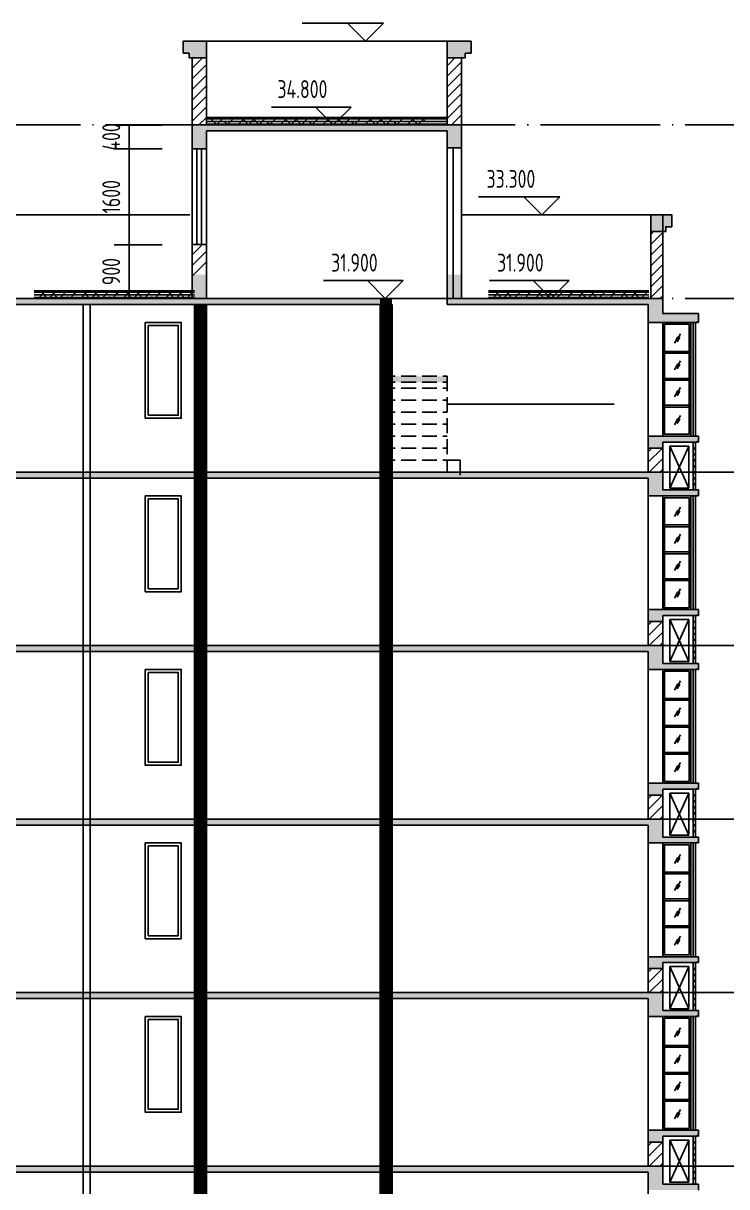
# Model space of a CAD drawing. Extents: x -726032 to 135930, y -151624 to 587044.
# Drawn here: x -367674 to -355927, y 241564 to 261009 of the extents above; entities that cross this region are included whole.
import ezdxf
from ezdxf.enums import TextEntityAlignment as Align

# ---------------------------------------------------------------- set-up
doc = ezdxf.new("R2010")
doc.units = 0
doc.header["$LTSCALE"] = 1000
doc.header["$MEASUREMENT"] = 0
doc.linetypes.add('DASH', pattern=[0.35, 0.25, -0.1])
doc.linetypes.add('DOTE', pattern=[2.42, 2, -0.2, 0.02, -0.2])
doc.layers.get('0').update_dxf_attribs({"linetype": 'CONTINUOUS'})
doc.layers.get('DEFPOINTS').update_dxf_attribs({"color": 1, "linetype": 'CONTINUOUS'})
for name, color, linetype in [('DOTE', 8, 'DOTE'), ('PUB_DIM', 245, 'CONTINUOUS'), ('WALL', 255, 'CONTINUOUS'), ('WINDOW', 155, 'CONTINUOUS'), ('WINDOW_TEXT', 7, 'CONTINUOUS'), ('引线', 213, 'CONTINUOUS'), ('看线', 86, 'CONTINUOUS')]:
    doc.layers.add(name, color=color, linetype=linetype)
doc.styles.add('DIM_FONT', font='isocp.shx', dxfattribs={"width": 0.8})
doc.styles.add('SIMPLEX', font='SIMPLEX.SHX')
doc.dimstyles.new('DIMN', dxfattribs={"dimtxt": 300, "dimasz": 1, "dimexe": 250, "dimexo": 300, "dimgap": 150, "dimtad": 1, "dimdec": 0, "dimzin": 0, "dimdsep": 46, "dimtxsty": 'DIM_FONT', "dimcen": 0.09, "dimclrt": 142, "dimadec": 0, "dimazin": 0, "dimtfac": 1, "dimtdec": 0, "dimtix": 1, "dimtmove": 2, "dimatfit": 3, "dimfxl": 1, "dimtolj": 1, "dimtzin": 0, "dimarcsym": 0})

# ---------------------------------------------------------------- blocks, each defined once
blk = doc.blocks.new('_WBLK')
for p, q in [((-0.5, 0.5), (0.5, 0.5)), ((0.5, 0.167), (-0.5, 0.167)), ((0.5, -0.167), (-0.5, -0.167)), ((-0.5, -0.5), (0.5, -0.5))]:
    blk.add_line(p, q)
at = {"layer": 'WINDOW_TEXT', "style": 'SIMPLEX', "flags": 9}
blk.add_attdef('A', text='', height=1, dxfattribs=at).set_placement((0, 1.5), align=Align.MIDDLE)
blk = doc.blocks.new('*D3998')
at = {"layer": 'DEFPOINTS', "color": 0, "transparency": 16777216}
for p in [(-365057, 259309), (-365905, 258909), (-365057, 258909)]:
    blk.add_point(p, dxfattribs=at)
at = {"layer": 'PUB_DIM', "color": 0, "lineweight": -2, "transparency": 16777216}
for p, q in [((-365357, 259309), (-366155, 259309)), ((-365905, 259310), (-365905, 259311)), ((-365905, 259309), (-365905, 258909)), ((-365357, 258909), (-366155, 258909)), ((-365905, 258908), (-365905, 258907))]:
    blk.add_line(p, q, dxfattribs=at)
at = {"layer": 'PUB_DIM', "color": 0, "transparency": 16777216}
for points in [[(-365905, 259310), (-365904, 259310), (-365905, 259309)], [(-365905, 258908), (-365904, 258908), (-365905, 258909)]]:
    blk.add_solid(points, dxfattribs=at)
at = {"layer": 'PUB_DIM', "color": 142, "transparency": 16777216, "insert": (-366205, 259109), "char_height": 300, "attachment_point": 5, "rotation": 90, "style": 'DIM_FONT'}
blk.add_mtext('\\A1;400', dxfattribs=at)
blk = doc.blocks.new('*D3999')
at = {"layer": 'DEFPOINTS', "color": 0, "transparency": 16777216}
for p in [(-365057, 258909), (-365905, 257309), (-365057, 257309)]:
    blk.add_point(p, dxfattribs=at)
at = {"layer": 'PUB_DIM', "color": 0, "lineweight": -2, "transparency": 16777216}
for p, q in [((-365357, 258909), (-366155, 258909)), ((-365905, 258908), (-365905, 257310)), ((-365357, 257309), (-366155, 257309))]:
    blk.add_line(p, q, dxfattribs=at)
at = {"layer": 'PUB_DIM', "color": 0, "transparency": 16777216}
for points in [[(-365905, 258908), (-365904, 258908), (-365905, 258909)], [(-365905, 257310), (-365904, 257310), (-365905, 257309)]]:
    blk.add_solid(points, dxfattribs=at)
at = {"layer": 'PUB_DIM', "color": 142, "transparency": 16777216, "insert": (-366205, 258109), "char_height": 300, "attachment_point": 5, "rotation": 90, "style": 'DIM_FONT'}
blk.add_mtext('\\A1;1600', dxfattribs=at)
blk = doc.blocks.new('*D4000')
at = {"layer": 'DEFPOINTS', "color": 0, "transparency": 16777216}
for p in [(-365057, 257309), (-365905, 256409), (-365057, 256409)]:
    blk.add_point(p, dxfattribs=at)
at = {"layer": 'PUB_DIM', "color": 0, "lineweight": -2, "transparency": 16777216}
for p, q in [((-365357, 257309), (-366155, 257309)), ((-365905, 257308), (-365905, 256410)), ((-365357, 256409), (-366155, 256409))]:
    blk.add_line(p, q, dxfattribs=at)
at = {"layer": 'PUB_DIM', "color": 0, "transparency": 16777216}
for points in [[(-365905, 257308), (-365904, 257308), (-365905, 257309)], [(-365905, 256410), (-365904, 256410), (-365905, 256409)]]:
    blk.add_solid(points, dxfattribs=at)
at = {"layer": 'PUB_DIM', "color": 142, "transparency": 16777216, "insert": (-366205, 256859), "char_height": 300, "attachment_point": 5, "rotation": 90, "style": 'DIM_FONT'}
blk.add_mtext('\\A1;900', dxfattribs=at)

msp = doc.modelspace()

# ---------------------------------------------------------------- hatches: boundary and pattern name
for points in [[(-364616.1, 260429.2), (-364616.1, 260708.7), (-364616.6, 260709.2), (-365006.1, 260709.2), (-365006.1, 260509.2), (-364906.1, 260509.2), (-364906.1, 260429.2)], [(-360595.6, 260709.2), (-360596.1, 260708.7), (-360596.1, 260429.2), (-360296.9, 260429.2), (-360296.9, 260509.2), (-360196.9, 260509.2), (-360196.9, 260708.7), (-360197.4, 260709.2)], [(-364856.1, 259309.2), (-364856.1, 258909.2), (-364616.1, 258909.2), (-364616.1, 259209.2), (-360596.1, 259209.2), (-360596.1, 258925.6), (-360356.1, 258925.6), (-360356.1, 259309.2)], [(-357236.1, 254109.1), (-357236.1, 253909.1), (-356996.1, 253909.1), (-356996.1, 254009.1), (-356426.1, 254009.1), (-356426.1, 254019.1), (-356416.1, 254019.1), (-356416.1, 254009.1), (-356396.1, 254009.1), (-356396.1, 254109.1)], [(-357236.1, 251209.1), (-357236.1, 251009.1), (-356996.1, 251009.1), (-356996.1, 251109.1), (-356426.1, 251109.1), (-356426.1, 251119.1), (-356416.1, 251119.1), (-356416.1, 251109.1), (-356396.1, 251109.1), (-356396.1, 251209.1)], [(-357236.1, 248309.1), (-357236.1, 248109.1), (-356996.1, 248109.1), (-356996.1, 248209.1), (-356426.1, 248209.1), (-356426.1, 248219.1), (-356416.1, 248219.1), (-356416.1, 248209.1), (-356396.1, 248209.1), (-356396.1, 248309.1)], [(-357236.1, 245409.1), (-357236.1, 245209.1), (-356996.1, 245209.1), (-356996.1, 245309.1), (-356426.1, 245309.1), (-356426.1, 245319.1), (-356416.1, 245319.1), (-356416.1, 245309.1), (-356396.1, 245309.1), (-356396.1, 245409.1)], [(-357236.1, 242509.1), (-357236.1, 242309.1), (-356996.1, 242309.1), (-356996.1, 242409.1), (-356426.1, 242409.1), (-356426.1, 242419.1), (-356416.1, 242419.1), (-356416.1, 242409.1), (-356396.1, 242409.1), (-356396.1, 242509.1)]]:
    msp.add_hatch(color=256).paths.add_polyline_path(points)
h = msp.add_hatch()
h.set_pattern_fill('ANSI38', color=136, scale=1000, style=0)
h.set_pattern_definition([(45, (-697401.78, 236599.96), (-88.388348, 88.388348), []), (135, (-697401.78, 236599.96), (-265.165043, 88.388348), [312.5, -187.5])])
h.paths.add_polyline_path([(-364539.6, 259412.4), (-364539.6, 259369.5), (-360959.6, 259369.5), (-360959.6, 259412.4)])
h.paths.add_polyline_path([(-364539.6, 259369.5), (-364539.6, 259324.9), (-360959.6, 259324.9), (-360959.6, 259369.5)])
h = msp.add_hatch(color=136)
h.paths.add_polyline_path([(-364616.1, 256809.2), (-364716.1, 256809.2), (-364716.1, 256409.2), (-364616.1, 256409.2)])
h.paths.add_polyline_path([(-364716.1, 256809.2), (-364856.1, 256809.2), (-364856.1, 256409.2), (-364716.1, 256409.2)])
h = msp.add_hatch(color=136)
h.paths.add_polyline_path([(-360357, 256809.2), (-360457, 256809.2), (-360457, 256409.2), (-360357, 256409.2)])
h.paths.add_polyline_path([(-360457, 256809.2), (-360597, 256809.2), (-360597, 256409.2), (-360457, 256409.2)])
h = msp.add_hatch()
h.set_pattern_fill('ANSI38', color=136, scale=1000, style=0)
h.set_pattern_definition([(45, (-697476.71, 236599.96), (-88.388348, 88.388348), []), (135, (-697476.71, 236599.96), (-265.165043, 88.388348), [312.5, -187.5])])
h.paths.add_polyline_path([(-364814.5, 256513), (-367494.5, 256513), (-367494.5, 256470.2), (-364814.5, 256470.2)])
h.paths.add_polyline_path([(-364814.5, 256470.2), (-367494.5, 256470.2), (-367494.5, 256425.6), (-364814.5, 256425.6)])
h = msp.add_hatch()
h.set_pattern_fill('ANSI38', color=136, scale=1000, style=0)
h.set_pattern_definition([(45, (-689887.65, 236599.96), (-88.388348, 88.388348), []), (135, (-689887.65, 236599.96), (-265.165043, 88.388348), [312.5, -187.5])])
h.paths.add_polyline_path([(-357225.5, 256513), (-359905.5, 256513), (-359905.5, 256470.2), (-357225.5, 256470.2)])
h.paths.add_polyline_path([(-357225.5, 256470.2), (-359905.5, 256470.2), (-359905.5, 256425.6), (-357225.5, 256425.6)])
h = msp.add_hatch(color=256)
h.paths.add_polyline_path([(-370836.1, 256409.2), (-370836.1, 256159.2), (-371436.1, 256159.2), (-371436.1, 256009.2), (-371416.1, 256009.2), (-371416.1, 256019.2), (-371406.1, 256019.2), (-371406.1, 256009.2), (-370596.1, 256009.2), (-370596.1, 256309.2), (-361616.1, 256309.2), (-361616.1, 256409.2)])
h.paths.add_polyline_path([(-358716.1, 256309.2), (-358716.1, 256409.2), (-360595.6, 256409.2), (-360595.6, 256309.2)])
h.paths.add_polyline_path([(-357236.1, 256309.2), (-357236.1, 256009.1), (-357116.1, 256009.1), (-357116.1, 256409.2), (-358716.1, 256409.2), (-358716.1, 256309.2)])
h.paths.add_polyline_path([(-356996.1, 256159.1), (-356996.1, 256408.7), (-356996.6, 256409.2), (-357116.1, 256409.2), (-357116.1, 256009.1), (-356426.1, 256009.1), (-356426.1, 256019.1), (-356416.1, 256019.1), (-356416.1, 256009.1), (-356396.1, 256009.1), (-356396.1, 256159.1)])
h = msp.add_hatch()
h.set_pattern_fill('ANSI31', color=136, scale=1000, style=0)
h.set_pattern_definition([(45, (-697518.32, 262699.79), (-88.388348, 88.388348), [])])
h.paths.add_polyline_path([(-356996.1, 253909.1), (-357116.1, 253909.1), (-357116.1, 253509.1), (-356996.1, 253509.1)])
h.paths.add_polyline_path([(-357116.1, 253909.1), (-357236.1, 253909.1), (-357236.1, 253509.1), (-357116.1, 253509.1)])
h = msp.add_hatch(color=256)
h.paths.add_polyline_path([(-357116.1, 253509.2), (-370836.1, 253509.2), (-370836.1, 253209.2), (-371436.1, 253209.2), (-371436.1, 253109.2), (-371416.1, 253109.2), (-371416.1, 253119.2), (-371406.1, 253119.2), (-371406.1, 253109.2), (-370596.1, 253109.2), (-370596.1, 253409.2), (-357236.1, 253409.2), (-357236.1, 253109.1), (-357116.1, 253109.1)])
h.paths.add_polyline_path([(-356396.1, 253209.1), (-356996.1, 253209.1), (-356996.1, 253509.2), (-357116.1, 253509.2), (-357116.1, 253109.1), (-356426.1, 253109.1), (-356426.1, 253119.1), (-356416.1, 253119.1), (-356416.1, 253109.1), (-356396.1, 253109.1)])
h = msp.add_hatch()
h.set_pattern_fill('ANSI31', color=136, scale=1000, style=0)
h.set_pattern_definition([(45, (-697518.32, 259799.79), (-88.388348, 88.388348), [])])
h.paths.add_polyline_path([(-356996.1, 251009.1), (-357116.1, 251009.1), (-357116.1, 250609.1), (-356996.1, 250609.1)])
h.paths.add_polyline_path([(-357116.1, 251009.1), (-357236.1, 251009.1), (-357236.1, 250609.1), (-357116.1, 250609.1)])
h = msp.add_hatch(color=256)
h.paths.add_polyline_path([(-357116.1, 250609.2), (-370836.1, 250609.2), (-370836.1, 250309.2), (-371436.1, 250309.2), (-371436.1, 250209.2), (-371416.1, 250209.2), (-371416.1, 250219.2), (-371406.1, 250219.2), (-371406.1, 250209.2), (-370596.1, 250209.2), (-370596.1, 250509.2), (-357236.1, 250509.2), (-357236.1, 250209.1), (-357116.1, 250209.1)])
h.paths.add_polyline_path([(-356396.1, 250309.1), (-356996.1, 250309.1), (-356996.1, 250609.2), (-357116.1, 250609.2), (-357116.1, 250209.1), (-356426.1, 250209.1), (-356426.1, 250219.1), (-356416.1, 250219.1), (-356416.1, 250209.1), (-356396.1, 250209.1)])
h = msp.add_hatch()
h.set_pattern_fill('ANSI31', color=136, scale=1000, style=0)
h.set_pattern_definition([(45, (-697518.32, 256899.79), (-88.388348, 88.388348), [])])
h.paths.add_polyline_path([(-356996.1, 248109.1), (-357116.1, 248109.1), (-357116.1, 247709.1), (-356996.1, 247709.1)])
h.paths.add_polyline_path([(-357116.1, 248109.1), (-357236.1, 248109.1), (-357236.1, 247709.1), (-357116.1, 247709.1)])
h = msp.add_hatch(color=256)
h.paths.add_polyline_path([(-357116.1, 247709.2), (-370836.1, 247709.2), (-370836.1, 247409.2), (-371436.1, 247409.2), (-371436.1, 247309.2), (-371416.1, 247309.2), (-371416.1, 247319.2), (-371406.1, 247319.2), (-371406.1, 247309.2), (-370596.1, 247309.2), (-370596.1, 247609.2), (-357236.1, 247609.2), (-357236.1, 247309.1), (-357116.1, 247309.1)])
h.paths.add_polyline_path([(-356396.1, 247409.1), (-356996.1, 247409.1), (-356996.1, 247709.2), (-357116.1, 247709.2), (-357116.1, 247309.1), (-356426.1, 247309.1), (-356426.1, 247319.1), (-356416.1, 247319.1), (-356416.1, 247309.1), (-356396.1, 247309.1)])
h = msp.add_hatch()
h.set_pattern_fill('ANSI31', color=136, scale=1000, style=0)
h.set_pattern_definition([(45, (-697518.32, 253999.79), (-88.388348, 88.388348), [])])
h.paths.add_polyline_path([(-356996.1, 245209.1), (-357116.1, 245209.1), (-357116.1, 244809.1), (-356996.1, 244809.1)])
h.paths.add_polyline_path([(-357116.1, 245209.1), (-357236.1, 245209.1), (-357236.1, 244809.1), (-357116.1, 244809.1)])
h = msp.add_hatch(color=256)
h.paths.add_polyline_path([(-357116.1, 244809.2), (-370836.1, 244809.2), (-370836.1, 244509.2), (-371436.1, 244509.2), (-371436.1, 244409.2), (-371416.1, 244409.2), (-371416.1, 244419.2), (-371406.1, 244419.2), (-371406.1, 244409.2), (-370596.1, 244409.2), (-370596.1, 244709.2), (-357236.1, 244709.2), (-357236.1, 244409.1), (-357116.1, 244409.1)])
h.paths.add_polyline_path([(-356396.1, 244509.1), (-356996.1, 244509.1), (-356996.1, 244809.2), (-357116.1, 244809.2), (-357116.1, 244409.1), (-356426.1, 244409.1), (-356426.1, 244419.1), (-356416.1, 244419.1), (-356416.1, 244409.1), (-356396.1, 244409.1)])
h = msp.add_hatch()
h.set_pattern_fill('ANSI31', color=136, scale=1000, style=0)
h.set_pattern_definition([(45, (-697518.32, 251099.79), (-88.388348, 88.388348), [])])
h.paths.add_polyline_path([(-356996.1, 242309.1), (-357116.1, 242309.1), (-357116.1, 241909.1), (-356996.1, 241909.1)])
h.paths.add_polyline_path([(-357116.1, 242309.1), (-357236.1, 242309.1), (-357236.1, 241909.1), (-357116.1, 241909.1)])
h = msp.add_hatch(color=256)
h.paths.add_polyline_path([(-357116.1, 241909.2), (-370836.1, 241909.2), (-370836.1, 241609.2), (-371436.1, 241609.2), (-371436.1, 241509.2), (-371416.1, 241509.2), (-371416.1, 241519.2), (-371406.1, 241519.2), (-371406.1, 241509.2), (-370596.1, 241509.2), (-370596.1, 241809.2), (-357236.1, 241809.2), (-357236.1, 241509.1), (-357116.1, 241509.1)])
h.paths.add_polyline_path([(-356396.1, 241609.1), (-356996.1, 241609.1), (-356996.1, 241909.2), (-357116.1, 241909.2), (-357116.1, 241509.1), (-356426.1, 241509.1), (-356426.1, 241519.1), (-356416.1, 241519.1), (-356416.1, 241509.1), (-356396.1, 241509.1)])
at = {"layer": 'WALL'}
msp.add_hatch(color=256, dxfattribs=at).paths.add_polyline_path([(-357196.1, 257809.1), (-356846.1, 257809.1), (-356846.1, 257609.1), (-356946.1, 257609.1), (-356946.1, 257529.1), (-357196.1, 257529.1)])
at = {"layer": '看线', "linetype": 'DASH'}
msp.add_hatch(color=256, dxfattribs=at).paths.add_polyline_path([(-360595.6, 255009.2), (-360595.6, 255109.2), (-361516.1, 255109.2), (-361516.1, 255009.2)])

# ---------------------------------------------------------------- linework, layer by layer
at = {"color": 0}
for p, q in [((-360596.1, 260709.2), (-364656.1, 260709.2)), ((-364616.1, 260708.7), (-364616.1, 259309.2)), ((-364616.1, 259209.2), (-364616.1, 258909.2)), ((-370636.1, 257809.2), (-364890.7, 257809.2)), ((-360356.1, 257809.2), (-357174.8, 257809.2)), ((-364616.1, 257309.2), (-364616.1, 256409.2))]:
    msp.add_line(p, q, dxfattribs=at)
for p, q in [((-364616.6, 260709.2), (-364616.1, 260708.7)), ((-360197.4, 260709.2), (-360196.9, 260708.7)), ((-364856.1, 259309.2), (-360356.1, 259309.2)), ((-364616.1, 259209.2), (-360596.6, 259209.2)), ((-360596.6, 259209.2), (-360596.1, 259208.7)), ((-364856.1, 258909.2), (-364616.1, 258909.2)), ((-360596.1, 258925.6), (-360356.1, 258925.6)), ((-370836.1, 256409.2), (-361616.1, 256409.2)), ((-364816.1, 256309.2), (-364816.1, 253151.5)), ((-360596.1, 256409.2), (-356996.6, 256409.2)), ((-360596.1, 256309.7), (-360595.6, 256309.2)), ((-357236.6, 256309.2), (-357236.1, 256308.7)), ((-357236.1, 256308.7), (-357236.1, 253509.7)), ((-357196.6, 256409.2), (-357196.1, 256409.7)), ((-356996.6, 256409.2), (-356996.1, 256408.7)), ((-356996.1, 256408.7), (-356996.1, 256159.1)), ((-356396.1, 256159.1), (-356996.1, 256159.1)), ((-356396.1, 256009.1), (-356396.1, 256159.1)), ((-365036.1, 254409.2), (-365036.1, 256009.2)), ((-357236.1, 256009.1), (-356426.1, 256009.1)), ((-356996.1, 254109.1), (-356996.1, 256009.1)), ((-356416.1, 256019.1), (-356426.1, 256019.1)), ((-356426.1, 256019.1), (-356426.1, 256009.1)), ((-356416.1, 256019.1), (-356416.1, 256009.1)), ((-356416.1, 256009.1), (-356396.1, 256009.1)), ((-357236.1, 254109.1), (-356396.1, 254109.1)), ((-356426.1, 254009.1), (-356996.1, 254009.1)), ((-356996.1, 254009.1), (-356996.1, 253909.1)), ((-356416.1, 254019.1), (-356426.1, 254019.1)), ((-356426.1, 254019.1), (-356426.1, 254009.1)), ((-356416.1, 254019.1), (-356416.1, 254009.1)), ((-356396.1, 254009.1), (-356416.1, 254009.1)), ((-356396.1, 254109.1), (-356396.1, 254009.1)), ((-356996.1, 253909.1), (-357236.1, 253909.1)), ((-370596.1, 253409.2), (-357236.6, 253409.2)), ((-357236.6, 253509.2), (-357236.1, 253509.7)), ((-357236.6, 253409.2), (-357236.1, 253408.7)), ((-357236.1, 253408.7), (-357236.1, 250609.7)), ((-356996.1, 253509.1), (-356996.1, 253209.1)), ((-356396.1, 253209.1), (-356996.1, 253209.1)), ((-356396.1, 253109.1), (-356396.1, 253209.1)), ((-357236.1, 253109.1), (-356426.1, 253109.1)), ((-356996.1, 251209.1), (-356996.1, 253109.1)), ((-356416.1, 253119.1), (-356426.1, 253119.1)), ((-356426.1, 253119.1), (-356426.1, 253109.1)), ((-356416.1, 253119.1), (-356416.1, 253109.1)), ((-356416.1, 253109.1), (-356396.1, 253109.1)), ((-357236.1, 251209.1), (-356396.1, 251209.1)), ((-356426.1, 251109.1), (-356996.1, 251109.1)), ((-356996.1, 251109.1), (-356996.1, 251009.1)), ((-356416.1, 251119.1), (-356426.1, 251119.1)), ((-356426.1, 251119.1), (-356426.1, 251109.1)), ((-356416.1, 251119.1), (-356416.1, 251109.1)), ((-356396.1, 251109.1), (-356416.1, 251109.1)), ((-356396.1, 251209.1), (-356396.1, 251109.1)), ((-356996.1, 251009.1), (-357236.1, 251009.1)), ((-357236.6, 250509.2), (-370596.1, 250509.2)), ((-357236.6, 250609.2), (-357236.1, 250609.7)), ((-357236.6, 250509.2), (-357236.1, 250508.7)), ((-357236.1, 250508.7), (-357236.1, 248109.1)), ((-356996.1, 250609.1), (-356996.1, 250309.1)), ((-356396.1, 250309.1), (-356996.1, 250309.1)), ((-356396.1, 250209.1), (-356396.1, 250309.1)), ((-357236.1, 250209.1), (-356426.1, 250209.1)), ((-356996.1, 248309.1), (-356996.1, 250209.1)), ((-356416.1, 250219.1), (-356426.1, 250219.1)), ((-356426.1, 250219.1), (-356426.1, 250209.1)), ((-356416.1, 250219.1), (-356416.1, 250209.1)), ((-356416.1, 250209.1), (-356396.1, 250209.1)), ((-357236.1, 248309.1), (-356396.1, 248309.1)), ((-356426.1, 248209.1), (-356996.1, 248209.1)), ((-356996.1, 248209.1), (-356996.1, 248109.1)), ((-356416.1, 248219.1), (-356426.1, 248219.1)), ((-356426.1, 248219.1), (-356426.1, 248209.1)), ((-356416.1, 248219.1), (-356416.1, 248209.1)), ((-356396.1, 248209.1), (-356416.1, 248209.1)), ((-356396.1, 248309.1), (-356396.1, 248209.1)), ((-356996.1, 248109.1), (-357236.1, 248109.1)), ((-357236.6, 247609.2), (-370596.1, 247609.2)), ((-357236.6, 247609.2), (-357236.1, 247608.7)), ((-357236.1, 247608.7), (-357236.1, 244809.7)), ((-356996.1, 247709.1), (-356996.1, 247409.1)), ((-356396.1, 247409.1), (-356996.1, 247409.1)), ((-356396.1, 247309.1), (-356396.1, 247409.1)), ((-357236.1, 247309.1), (-356426.1, 247309.1)), ((-356996.1, 245409.1), (-356996.1, 247309.1)), ((-356416.1, 247319.1), (-356426.1, 247319.1)), ((-356426.1, 247319.1), (-356426.1, 247309.1)), ((-356416.1, 247319.1), (-356416.1, 247309.1)), ((-356416.1, 247309.1), (-356396.1, 247309.1)), ((-357236.1, 245409.1), (-356396.1, 245409.1)), ((-356396.1, 245409.1), (-356396.1, 245309.1)), ((-356996.1, 245209.1), (-357236.1, 245209.1)), ((-356426.1, 245309.1), (-356996.1, 245309.1)), ((-356996.1, 245309.1), (-356996.1, 245209.1)), ((-356416.1, 245319.1), (-356426.1, 245319.1)), ((-356426.1, 245319.1), (-356426.1, 245309.1)), ((-356416.1, 245319.1), (-356416.1, 245309.1)), ((-356396.1, 245309.1), (-356416.1, 245309.1)), ((-357236.6, 244709.2), (-370596.1, 244709.2)), ((-357236.6, 244809.2), (-357236.1, 244809.7)), ((-357236.6, 244709.2), (-357236.1, 244708.7)), ((-357236.1, 244708.7), (-357236.1, 241909.7)), ((-356996.1, 244809.1), (-356996.1, 244509.1)), ((-356396.1, 244509.1), (-356996.1, 244509.1)), ((-356396.1, 244409.1), (-356396.1, 244509.1)), ((-357236.1, 244409.1), (-356426.1, 244409.1)), ((-356996.1, 242509.1), (-356996.1, 244409.1)), ((-356416.1, 244419.1), (-356426.1, 244419.1)), ((-356426.1, 244419.1), (-356426.1, 244409.1)), ((-356416.1, 244419.1), (-356416.1, 244409.1)), ((-356416.1, 244409.1), (-356396.1, 244409.1)), ((-357236.1, 242509.1), (-356396.1, 242509.1)), ((-356396.1, 242509.1), (-356396.1, 242409.1)), ((-356996.1, 242309.1), (-357236.1, 242309.1)), ((-356426.1, 242409.1), (-356996.1, 242409.1)), ((-356996.1, 242409.1), (-356996.1, 242309.1)), ((-356416.1, 242419.1), (-356426.1, 242419.1)), ((-356426.1, 242419.1), (-356426.1, 242409.1)), ((-356416.1, 242419.1), (-356416.1, 242409.1)), ((-356396.1, 242409.1), (-356416.1, 242409.1)), ((-357236.6, 241909.2), (-357236.1, 241909.7)), ((-356996.1, 241909.1), (-356996.1, 241609.1)), ((-357236.6, 241809.2), (-357236.1, 241808.7)), ((-357236.1, 241808.7), (-357236.1, 239409.1)), ((-356396.1, 241609.1), (-356996.1, 241609.1)), ((-356396.1, 241509.1), (-356396.1, 241609.1))]:
    msp.add_line(p, q)
at = {"color": 136}
for p, q in [((-364856.1, 260256.5), (-364683.4, 260429.2)), ((-360596.1, 260300.5), (-360467.4, 260429.2)), ((-364856.1, 260079.7), (-364616.1, 260319.7)), ((-360596.1, 260123.7), (-360356.1, 260363.7)), ((-360596.1, 259946.9), (-360356.1, 260186.9)), ((-364856.1, 259902.9), (-364616.1, 260142.9)), ((-360596.1, 259770.1), (-360356.1, 260010.1)), ((-364856.1, 259726.2), (-364616.1, 259966.2)), ((-364856.1, 259549.4), (-364616.1, 259789.4)), ((-360596.1, 259593.4), (-360356.1, 259833.4)), ((-364856.1, 259372.6), (-364616.1, 259612.6)), ((-360596.1, 259416.6), (-360356.1, 259656.6)), ((-364742.7, 259309.2), (-364616.1, 259435.8)), ((-360510.4, 259325.6), (-360356.1, 259479.8)), ((-357196.1, 257486.7), (-357153.5, 257529.2)), ((-357196.1, 257309.9), (-356996.1, 257509.9)), ((-364856.1, 257136.5), (-364683.4, 257309.2)), ((-357196.1, 257133.1), (-356996.1, 257333.1)), ((-364856.1, 256959.7), (-364616.1, 257199.7)), ((-357196.1, 256956.3), (-356996.1, 257156.3)), ((-364856.1, 256782.9), (-364616.1, 257022.9)), ((-357196.1, 256779.5), (-356996.1, 256979.5)), ((-357196.1, 256602.8), (-356996.1, 256802.8)), ((-357196.1, 256426), (-356996.1, 256626)), ((-361516.1, 256309.2), (-370596.1, 256309.2)), ((-357236.6, 256309.2), (-360595.6, 256309.2)), ((-357036.1, 256409.2), (-356996.1, 256449.2)), ((-356489.4, 254009.1), (-356489.4, 253209.1)), ((-356446.1, 254009.1), (-356446.1, 253209.1)), ((-356879.4, 253240.1), (-356559.4, 253943.9)), ((-356879.4, 253943.9), (-356559.4, 253240.1)), ((-356559.4, 253943.9), (-356879.4, 253943.9)), ((-356879.4, 253943.9), (-356879.4, 253240.1)), ((-356559.4, 253943.9), (-356559.4, 253240.1)), ((-356446.1, 253893.9), (-356489.4, 253923.9)), ((-356446.1, 253883.9), (-356489.4, 253913.9)), ((-356446.1, 253793.9), (-356489.4, 253823.9)), ((-356446.1, 253783.9), (-356489.4, 253813.9)), ((-356446.1, 253693.9), (-356489.4, 253723.9)), ((-356446.1, 253683.9), (-356489.4, 253713.9)), ((-356446.1, 253593.9), (-356489.4, 253623.9)), ((-356446.1, 253583.9), (-356489.4, 253613.9)), ((-370836.1, 253509.2), (-356396.1, 253509.2)), ((-356446.1, 253493.9), (-356489.4, 253523.9)), ((-356446.1, 253483.9), (-356489.4, 253513.9)), ((-356446.1, 253393.9), (-356489.4, 253423.9)), ((-356446.1, 253383.9), (-356489.4, 253413.9)), ((-356559.4, 253240.1), (-356879.4, 253240.1)), ((-356446.1, 253293.9), (-356489.4, 253323.9)), ((-356446.1, 253283.9), (-356489.4, 253313.9)), ((-356879.4, 250340.1), (-356559.4, 251043.9)), ((-356879.4, 251043.9), (-356559.4, 250340.1)), ((-356559.4, 251043.9), (-356879.4, 251043.9)), ((-356879.4, 251043.9), (-356879.4, 250340.1)), ((-356559.4, 251043.9), (-356559.4, 250340.1)), ((-356489.4, 251109.1), (-356489.4, 250309.1)), ((-356446.1, 251109.1), (-356446.1, 250309.1)), ((-356446.1, 250993.9), (-356489.4, 251023.9)), ((-356446.1, 250983.9), (-356489.4, 251013.9)), ((-356446.1, 250893.9), (-356489.4, 250923.9)), ((-356446.1, 250883.9), (-356489.4, 250913.9)), ((-356446.1, 250793.9), (-356489.4, 250823.9)), ((-356446.1, 250783.9), (-356489.4, 250813.9)), ((-356446.1, 250693.9), (-356489.4, 250723.9)), ((-356446.1, 250683.9), (-356489.4, 250713.9)), ((-370836.1, 250609.2), (-356396.1, 250609.2)), ((-356446.1, 250593.9), (-356489.4, 250623.9)), ((-356446.1, 250583.9), (-356489.4, 250613.9)), ((-356446.1, 250493.9), (-356489.4, 250523.9)), ((-356446.1, 250483.9), (-356489.4, 250513.9)), ((-356559.4, 250340.1), (-356879.4, 250340.1)), ((-356446.1, 250393.9), (-356489.4, 250423.9)), ((-356446.1, 250383.9), (-356489.4, 250413.9)), ((-356879.4, 247440.1), (-356559.4, 248143.9)), ((-356879.4, 248143.9), (-356559.4, 247440.1)), ((-356559.4, 248143.9), (-356879.4, 248143.9)), ((-356879.4, 248143.9), (-356879.4, 247440.1)), ((-356559.4, 248143.9), (-356559.4, 247440.1)), ((-356489.4, 248209.1), (-356489.4, 247409.1)), ((-356446.1, 248093.9), (-356489.4, 248123.9)), ((-356446.1, 248209.1), (-356446.1, 247409.1)), ((-356446.1, 248083.9), (-356489.4, 248113.9)), ((-356446.1, 247993.9), (-356489.4, 248023.9)), ((-356446.1, 247983.9), (-356489.4, 248013.9)), ((-356446.1, 247893.9), (-356489.4, 247923.9)), ((-356446.1, 247883.9), (-356489.4, 247913.9)), ((-356446.1, 247793.9), (-356489.4, 247823.9)), ((-356446.1, 247783.9), (-356489.4, 247813.9)), ((-370836.1, 247709.2), (-356396.1, 247709.2)), ((-356446.1, 247693.9), (-356489.4, 247723.9)), ((-356446.1, 247683.9), (-356489.4, 247713.9)), ((-356446.1, 247593.9), (-356489.4, 247623.9)), ((-356446.1, 247583.9), (-356489.4, 247613.9)), ((-356559.4, 247440.1), (-356879.4, 247440.1)), ((-356446.1, 247493.9), (-356489.4, 247523.9)), ((-356446.1, 247483.9), (-356489.4, 247513.9)), ((-356879.4, 244540.1), (-356559.4, 245243.9)), ((-356879.4, 245243.9), (-356559.4, 244540.1)), ((-356559.4, 245243.9), (-356879.4, 245243.9)), ((-356879.4, 245243.9), (-356879.4, 244540.1)), ((-356559.4, 245243.9), (-356559.4, 244540.1)), ((-356489.4, 245309.1), (-356489.4, 244509.1)), ((-356446.1, 245193.9), (-356489.4, 245223.9)), ((-356446.1, 245183.9), (-356489.4, 245213.9)), ((-356446.1, 245309.1), (-356446.1, 244509.1)), ((-356446.1, 245093.9), (-356489.4, 245123.9)), ((-356446.1, 245083.9), (-356489.4, 245113.9)), ((-356446.1, 244993.9), (-356489.4, 245023.9)), ((-356446.1, 244983.9), (-356489.4, 245013.9)), ((-356446.1, 244893.9), (-356489.4, 244923.9)), ((-356446.1, 244883.9), (-356489.4, 244913.9)), ((-356446.1, 244793.9), (-356489.4, 244823.9)), ((-356446.1, 244783.9), (-356489.4, 244813.9)), ((-370836.1, 244809.2), (-356396.1, 244809.2)), ((-356446.1, 244693.9), (-356489.4, 244723.9)), ((-356446.1, 244683.9), (-356489.4, 244713.9)), ((-356446.1, 244593.9), (-356489.4, 244623.9)), ((-356559.4, 244540.1), (-356879.4, 244540.1)), ((-356446.1, 244583.9), (-356489.4, 244613.9)), ((-356879.4, 241640.1), (-356559.4, 242343.9)), ((-356879.4, 242343.9), (-356559.4, 241640.1)), ((-356559.4, 242343.9), (-356879.4, 242343.9)), ((-356879.4, 242343.9), (-356879.4, 241640.1)), ((-356559.4, 242343.9), (-356559.4, 241640.1)), ((-356489.4, 242409.1), (-356489.4, 241609.1)), ((-356446.1, 242293.9), (-356489.4, 242323.9)), ((-356446.1, 242283.9), (-356489.4, 242313.9)), ((-356446.1, 242409.1), (-356446.1, 241609.1)), ((-356446.1, 242193.9), (-356489.4, 242223.9)), ((-356446.1, 242183.9), (-356489.4, 242213.9)), ((-356446.1, 242093.9), (-356489.4, 242123.9)), ((-356446.1, 242083.9), (-356489.4, 242113.9)), ((-370836.1, 241909.2), (-356396.1, 241909.2)), ((-356446.1, 241993.9), (-356489.4, 242023.9)), ((-356446.1, 241983.9), (-356489.4, 242013.9)), ((-356446.1, 241893.9), (-356489.4, 241923.9)), ((-356446.1, 241883.9), (-356489.4, 241913.9)), ((-357236.6, 241809.2), (-370596.1, 241809.2)), ((-356446.1, 241793.9), (-356489.4, 241823.9)), ((-356446.1, 241783.9), (-356489.4, 241813.9)), ((-356446.1, 241693.9), (-356489.4, 241723.9)), ((-356446.1, 241683.9), (-356489.4, 241713.9)), ((-356559.4, 241640.1), (-356879.4, 241640.1))]:
    msp.add_line(p, q, dxfattribs=at)
at = {"color": 26}
for p, q in [((-364616.1, 259436.6), (-360596.1, 259436.6)), ((-364616.1, 259412.4), (-360596.1, 259412.4)), ((-364616.1, 259369.5), (-360596.1, 259369.5)), ((-364616.1, 259324.9), (-360596.1, 259324.9)), ((-367494.5, 256537.3), (-364814.5, 256537.3)), ((-367494.5, 256513), (-364814.5, 256513)), ((-359905.5, 256537.3), (-357225.5, 256537.3)), ((-359905.5, 256513), (-357225.5, 256513)), ((-367494.5, 256470.2), (-364814.5, 256470.2)), ((-367494.5, 256425.6), (-364814.5, 256425.6)), ((-359905.5, 256470.2), (-357225.5, 256470.2)), ((-359905.5, 256425.6), (-357225.5, 256425.6))]:
    msp.add_line(p, q, dxfattribs=at)
at = {"color": 2}
for p, q in [((-356526.1, 254109.1), (-356526.1, 256009.1)), ((-356486.1, 254109.1), (-356486.1, 256009.1)), ((-356446.1, 254109.1), (-356446.1, 256009.1)), ((-356526.1, 251209.1), (-356526.1, 253109.1)), ((-356486.1, 251209.1), (-356486.1, 253109.1)), ((-356446.1, 251209.1), (-356446.1, 253109.1)), ((-356526.1, 248309.1), (-356526.1, 250209.1)), ((-356486.1, 248309.1), (-356486.1, 250209.1)), ((-356446.1, 248309.1), (-356446.1, 250209.1)), ((-356526.1, 245409.1), (-356526.1, 247309.1)), ((-356486.1, 245409.1), (-356486.1, 247309.1)), ((-356446.1, 245409.1), (-356446.1, 247309.1)), ((-356526.1, 242509.1), (-356526.1, 244409.1)), ((-356486.1, 242509.1), (-356486.1, 244409.1)), ((-356446.1, 242509.1), (-356446.1, 244409.1))]:
    msp.add_line(p, q, dxfattribs=at)
at = {"color": 146}
for p, q in [((-356743.4, 255769.3), (-356801.2, 255665.4)), ((-356701, 255819.4), (-356758.8, 255715.5)), ((-356711.8, 255762.1), (-356754.9, 255684.7)), ((-356556.1, 255524.1), (-356966.1, 255524.1)), ((-356556.1, 255494.1), (-356966.1, 255494.1)), ((-356743.4, 255319.3), (-356801.2, 255215.4)), ((-356701, 255369.4), (-356758.8, 255265.5)), ((-356711.8, 255312.1), (-356754.9, 255234.7)), ((-356556.1, 255074.1), (-356966.1, 255074.1)), ((-356556.1, 255044.1), (-356966.1, 255044.1)), ((-356743.4, 254869.3), (-356801.2, 254765.4)), ((-356701, 254919.4), (-356758.8, 254815.5)), ((-356711.8, 254862.1), (-356754.9, 254784.7)), ((-356556.1, 254624.1), (-356966.1, 254624.1)), ((-356556.1, 254594.1), (-356966.1, 254594.1)), ((-356743.4, 254404.3), (-356801.2, 254300.4)), ((-356701, 254454.4), (-356758.8, 254350.5)), ((-356711.8, 254397.1), (-356754.9, 254319.7)), ((-356743.4, 252869.3), (-356801.2, 252765.4)), ((-356701, 252919.4), (-356758.8, 252815.5)), ((-356711.8, 252862.1), (-356754.9, 252784.7)), ((-356556.1, 252624.1), (-356966.1, 252624.1)), ((-356556.1, 252594.1), (-356966.1, 252594.1)), ((-356743.4, 252419.3), (-356801.2, 252315.4)), ((-356701, 252469.4), (-356758.8, 252365.5)), ((-356711.8, 252412.1), (-356754.9, 252334.7)), ((-356556.1, 252174.1), (-356966.1, 252174.1)), ((-356556.1, 252144.1), (-356966.1, 252144.1)), ((-356701, 252019.4), (-356758.8, 251915.5)), ((-356743.4, 251969.3), (-356801.2, 251865.4)), ((-356711.8, 251962.1), (-356754.9, 251884.7)), ((-356556.1, 251724.1), (-356966.1, 251724.1)), ((-356556.1, 251694.1), (-356966.1, 251694.1)), ((-356743.4, 251504.3), (-356801.2, 251400.4)), ((-356701, 251554.4), (-356758.8, 251450.5)), ((-356711.8, 251497.1), (-356754.9, 251419.7)), ((-356743.4, 249969.3), (-356801.2, 249865.4)), ((-356701, 250019.4), (-356758.8, 249915.5)), ((-356711.8, 249962.1), (-356754.9, 249884.7)), ((-356556.1, 249724.1), (-356966.1, 249724.1)), ((-356556.1, 249694.1), (-356966.1, 249694.1)), ((-356743.4, 249519.3), (-356801.2, 249415.4)), ((-356701, 249569.4), (-356758.8, 249465.5)), ((-356711.8, 249512.1), (-356754.9, 249434.7)), ((-356556.1, 249274.1), (-356966.1, 249274.1)), ((-356556.1, 249244.1), (-356966.1, 249244.1)), ((-356701, 249119.4), (-356758.8, 249015.5)), ((-356743.4, 249069.3), (-356801.2, 248965.4)), ((-356711.8, 249062.1), (-356754.9, 248984.7)), ((-356556.1, 248824.1), (-356966.1, 248824.1)), ((-356556.1, 248794.1), (-356966.1, 248794.1)), ((-356743.4, 248604.3), (-356801.2, 248500.4)), ((-356701, 248654.4), (-356758.8, 248550.5)), ((-356711.8, 248597.1), (-356754.9, 248519.7)), ((-356743.4, 247069.3), (-356801.2, 246965.4)), ((-356701, 247119.4), (-356758.8, 247015.5)), ((-356711.8, 247062.1), (-356754.9, 246984.7)), ((-356556.1, 246824.1), (-356966.1, 246824.1)), ((-356556.1, 246794.1), (-356966.1, 246794.1)), ((-356743.4, 246619.3), (-356801.2, 246515.4)), ((-356701, 246669.4), (-356758.8, 246565.5)), ((-356711.8, 246612.1), (-356754.9, 246534.7)), ((-356556.1, 246374.1), (-356966.1, 246374.1)), ((-356556.1, 246344.1), (-356966.1, 246344.1)), ((-356701, 246219.4), (-356758.8, 246115.5)), ((-356743.4, 246169.3), (-356801.2, 246065.4)), ((-356711.8, 246162.1), (-356754.9, 246084.7)), ((-356556.1, 245924.1), (-356966.1, 245924.1)), ((-356556.1, 245894.1), (-356966.1, 245894.1)), ((-356743.4, 245704.3), (-356801.2, 245600.4)), ((-356701, 245754.4), (-356758.8, 245650.5)), ((-356711.8, 245697.1), (-356754.9, 245619.7)), ((-356743.4, 244169.3), (-356801.2, 244065.4)), ((-356701, 244219.4), (-356758.8, 244115.5)), ((-356711.8, 244162.1), (-356754.9, 244084.7)), ((-356556.1, 243924.1), (-356966.1, 243924.1)), ((-356556.1, 243894.1), (-356966.1, 243894.1)), ((-356743.4, 243719.3), (-356801.2, 243615.4)), ((-356701, 243769.4), (-356758.8, 243665.5)), ((-356711.8, 243712.1), (-356754.9, 243634.7)), ((-356556.1, 243474.1), (-356966.1, 243474.1)), ((-356556.1, 243444.1), (-356966.1, 243444.1)), ((-356743.4, 243269.3), (-356801.2, 243165.4)), ((-356701, 243319.4), (-356758.8, 243215.5)), ((-356711.8, 243262.1), (-356754.9, 243184.7)), ((-356556.1, 243024.1), (-356966.1, 243024.1)), ((-356556.1, 242994.1), (-356966.1, 242994.1)), ((-356743.4, 242804.3), (-356801.2, 242700.4)), ((-356701, 242854.4), (-356758.8, 242750.5)), ((-356711.8, 242797.1), (-356754.9, 242719.7))]:
    msp.add_line(p, q, dxfattribs=at)
at = {"const_width": 200}
for points in [[(-361616.1, 224509.2), (-361616.1, 256409.2)], [(-364716.1, 224509.2), (-364716.1, 256309.2)]]:
    msp.add_lwpolyline(points, dxfattribs=at)
at = {"color": 136}
for points in [[(-356556.1, 255979.1), (-356966.1, 255979.1), (-356966.1, 254139.1), (-356556.1, 254139.1)], [(-356556.1, 253079.1), (-356966.1, 253079.1), (-356966.1, 251239.1), (-356556.1, 251239.1)], [(-356556.1, 250179.1), (-356966.1, 250179.1), (-356966.1, 248339.1), (-356556.1, 248339.1)], [(-356556.1, 247279.1), (-356966.1, 247279.1), (-356966.1, 245439.1), (-356556.1, 245439.1)], [(-356556.1, 244379.1), (-356966.1, 244379.1), (-356966.1, 242539.1), (-356556.1, 242539.1)]]:
    msp.add_lwpolyline(points, close=True, dxfattribs=at)
at = {"layer": 'DOTE'}
for p, q in [((-375979.5, 259309.2), (-354529.8, 259309.2)), ((-375979.5, 256409.2), (-354529.8, 256409.2)), ((-375979.5, 253509.2), (-354529.8, 253509.2)), ((-375979.5, 250609.2), (-354529.8, 250609.2)), ((-375979.5, 247709.2), (-354529.8, 247709.2)), ((-375979.5, 244809.2), (-354529.8, 244809.2)), ((-375979.5, 241909.2), (-354529.8, 241909.2))]:
    msp.add_line(p, q, dxfattribs=at)
at = {"layer": 'PUB_DIM'}
for p, q in [((-363014.5, 261009.2), (-361658.3, 261009.2)), ((-362258.3, 261009.2), (-361958.3, 260709.2)), ((-361958.3, 260709.2), (-361658.3, 261009.2)), ((-363528.8, 259609.2), (-362196.6, 259609.2)), ((-362796.6, 259609.2), (-362496.6, 259309.2)), ((-362496.6, 259309.2), (-362196.6, 259609.2)), ((-360071, 258109.2), (-358714.8, 258109.2)), ((-359314.8, 258109.2), (-359014.8, 257809.2)), ((-359014.8, 257809.2), (-358714.8, 258109.2)), ((-362660.7, 256709.2), (-361328.5, 256709.2)), ((-361928.5, 256709.2), (-361628.5, 256409.2)), ((-361628.5, 256409.2), (-361328.5, 256709.2)), ((-359889.4, 256709.2), (-358557.3, 256709.2)), ((-359157.3, 256709.2), (-358857.3, 256409.2)), ((-358857.3, 256409.2), (-358557.3, 256709.2))]:
    msp.add_line(p, q, dxfattribs=at)
at = {"layer": 'WALL'}
for p, q in [((-365006.1, 260709.2), (-365006.1, 260509.2)), ((-364616.6, 260709.2), (-365006.1, 260709.2)), ((-360595.6, 260709.2), (-360596.1, 260708.7)), ((-360596.1, 259309.2), (-360596.1, 260708.7)), ((-360595.6, 260709.2), (-360196.9, 260709.2)), ((-360196.9, 260708.7), (-360196.9, 260509.2)), ((-365006.1, 260509.2), (-364906.1, 260509.2)), ((-364906.1, 260509.2), (-364906.1, 260429.2)), ((-364906.1, 260429.2), (-364616.1, 260429.2)), ((-364856.1, 258909.2), (-364856.1, 260429.2)), ((-360296.9, 260429.2), (-360596.1, 260429.2)), ((-360546.4, 260429.2), (-360546.9, 260428.7)), ((-360356.1, 256409.2), (-360356.1, 260429.2)), ((-360196.9, 260509.2), (-360296.9, 260509.2)), ((-360296.9, 260509.2), (-360296.9, 260429.2)), ((-364616.1, 258909.2), (-364616.1, 259209.2)), ((-360596.1, 256309.7), (-360596.1, 259208.7)), ((-364856.1, 258909.2), (-364616.1, 258909.2)), ((-357196.1, 257809.1), (-357196.1, 256409.7)), ((-356996.1, 257809.1), (-356996.1, 256409.1)), ((-364856.1, 256409.2), (-364856.1, 257309.2)), ((-364856.1, 257309.2), (-364616.1, 257309.2)), ((-364616.1, 256409.2), (-364616.1, 257309.2)), ((-366676.1, 227409.2), (-366676.1, 256309.2)), ((-366556.1, 227409.2), (-366556.1, 256309.2)), ((-364816.1, 227409.2), (-364816.1, 256309.2)), ((-364616.1, 227409.2), (-364616.1, 256309.2)), ((-364615.6, 256409.2), (-360595.6, 256409.2)), ((-361716.1, 224509.2), (-361716.1, 256309.2)), ((-361516.1, 224509.2), (-361516.1, 256309.2)), ((-357236.1, 253509.1), (-357236.1, 254109.1)), ((-356996.1, 253509.1), (-356996.1, 254009.1)), ((-357236.1, 250609.1), (-357236.1, 251209.1)), ((-356996.1, 250609.1), (-356996.1, 251109.1)), ((-357236.1, 247709.1), (-357236.1, 248309.1)), ((-356996.1, 247709.1), (-356996.1, 248209.1)), ((-357236.1, 244809.1), (-357236.1, 245409.1)), ((-356996.1, 244809.1), (-356996.1, 245309.1)), ((-357236.1, 241909.1), (-357236.1, 242509.1)), ((-356996.1, 241909.1), (-356996.1, 242409.1))]:
    msp.add_line(p, q, dxfattribs=at)
msp.add_lwpolyline([(-357196.1, 257809.1), (-356846.1, 257809.1), (-356846.1, 257609.1), (-356946.1, 257609.1), (-356946.1, 257529.1), (-357196.1, 257529.1)], close=True, dxfattribs=at)
at = {"layer": 'WINDOW'}
for p, q in [((-360496.1, 258925.6), (-360496.1, 256409.2)), ((-364716.1, 256309.2), (-364716.1, 227409.2)), ((-361616.1, 256309.2), (-361616.1, 227409.2))]:
    msp.add_line(p, q, dxfattribs=at)
at = {"layer": '引线'}
msp.add_line((-360595.6, 254645.2), (-357804.1, 254645.2), dxfattribs=at)
at = {"layer": '看线'}
for p, q in [((-365636.1, 254409.2), (-365636.1, 256009.2)), ((-365636.1, 251509.2), (-365636.1, 253109.2)), ((-365636.1, 248609.2), (-365636.1, 250209.2)), ((-365636.1, 245709.2), (-365636.1, 247309.2)), ((-365636.1, 242809.2), (-365636.1, 244409.2))]:
    msp.add_line(p, q, dxfattribs=at)
at = {"layer": '看线', "linetype": 'DASH'}
for p, q in [((-361715.6, 255109.2), (-360595.6, 255109.2)), ((-361715.6, 255009.2), (-360595.6, 255009.2)), ((-360595.6, 255109.2), (-360595.6, 253509.2)), ((-361715.6, 254909.2), (-360595.1, 254909.2)), ((-361715.6, 254709.2), (-360595.1, 254709.2)), ((-361715.6, 254509.2), (-360595.1, 254509.2)), ((-361715.6, 254309.2), (-360595.1, 254309.2)), ((-361715.6, 254109.2), (-360595.1, 254109.2)), ((-361715.6, 253909.2), (-360595.1, 253909.2)), ((-361715.6, 253709.2), (-360595.1, 253709.2)), ((-360595.6, 253709.7), (-360595.1, 253709.2)), ((-360376.1, 253709.2), (-360595.1, 253709.2)), ((-360376.1, 253709.2), (-360375.6, 253708.7)), ((-360375.6, 253708.7), (-360375.6, 253409.2))]:
    msp.add_line(p, q, dxfattribs=at)
at = {"layer": '看线'}
for points in [[(-365636.1, 256009.2), (-365036.1, 256009.2), (-365036.1, 254409.2), (-365636.1, 254409.2)], [(-365586.1, 255959.2), (-365086.1, 255959.2), (-365086.1, 254459.2), (-365586.1, 254459.2)], [(-365636.1, 253109.2), (-365036.1, 253109.2), (-365036.1, 251509.2), (-365636.1, 251509.2)], [(-365586.1, 253059.2), (-365086.1, 253059.2), (-365086.1, 251559.2), (-365586.1, 251559.2)], [(-365636.1, 250209.2), (-365036.1, 250209.2), (-365036.1, 248609.2), (-365636.1, 248609.2)], [(-365586.1, 250159.2), (-365086.1, 250159.2), (-365086.1, 248659.2), (-365586.1, 248659.2)], [(-365636.1, 247309.2), (-365036.1, 247309.2), (-365036.1, 245709.2), (-365636.1, 245709.2)], [(-365586.1, 247259.2), (-365086.1, 247259.2), (-365086.1, 245759.2), (-365586.1, 245759.2)], [(-365636.1, 244409.2), (-365036.1, 244409.2), (-365036.1, 242809.2), (-365636.1, 242809.2)], [(-365586.1, 244359.2), (-365086.1, 244359.2), (-365086.1, 242859.2), (-365586.1, 242859.2)]]:
    msp.add_lwpolyline(points, close=True, dxfattribs=at)

# ---------------------------------------------------------------- block references
at = {"layer": 'WINDOW', "xscale": 1600, "yscale": 240, "zscale": 1600, "rotation": 270}
msp.add_blockref('_WBLK', (-364736.1, 258109.2), dxfattribs=at)

# ---------------------------------------------------------------- texts
at = {"layer": 'PUB_DIM', "style": 'DIM_FONT', "width": 0.8}
for s, p in [('34.800', (-363012.7, 259909.2)), ('33.300', (-359530.9, 258409.2)), ('31.900', (-362144.6, 257009.2)), ('31.900', (-359373.3, 257009.2))]:
    msp.add_text(s, height=300, dxfattribs=at).set_placement(p, align=Align.MIDDLE)

# ---------------------------------------------------------------- dimensions: what is measured, and where the dimension line sits
at = {"layer": 'PUB_DIM'}
for base, p1, p2, picture, middle in [((-365904.6, 258909.2), (-365056.8, 259309.2), (-365056.8, 258909.2), '*D3998', (-366204.6, 259109.2)), ((-365904.6, 257309.2), (-365056.8, 258909.2), (-365056.8, 257309.2), '*D3999', (-366204.6, 258109.2)), ((-365904.6, 256409.2), (-365056.8, 257309.2), (-365056.8, 256409.2), '*D4000', (-366204.6, 256859.2))]:
    dim = msp.add_linear_dim(base=base, p1=p1, p2=p2, angle=90, dimstyle='DIMN', dxfattribs=at)
    dim.commit()
    dim.dimension.update_dxf_attribs({"geometry": picture, "text_midpoint": middle})

doc.saveas('drawing.dxf')
